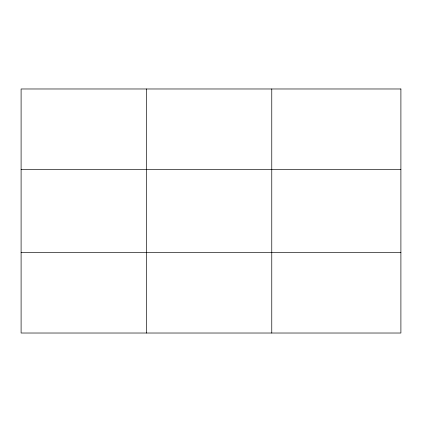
<?xml version="1.0" encoding="UTF-8"?>
<svg xmlns="http://www.w3.org/2000/svg" width="422" height="422" viewBox="0 0 422 422"><rect width="100%" height="100%" fill="white"/><g stroke="black" fill="none" stroke-linecap="round" stroke-linejoin="round"><path stroke-width="0.63" d="M146.434 88.979L146.434 333.021M271.768 88.979L271.768 333.021M21.1 169.512L400.9 169.512M21.1 252.488L400.9 252.488M400.9 88.979L400.9 333.021L21.1 333.021L21.1 88.979L400.9 88.979"/></g></svg>
